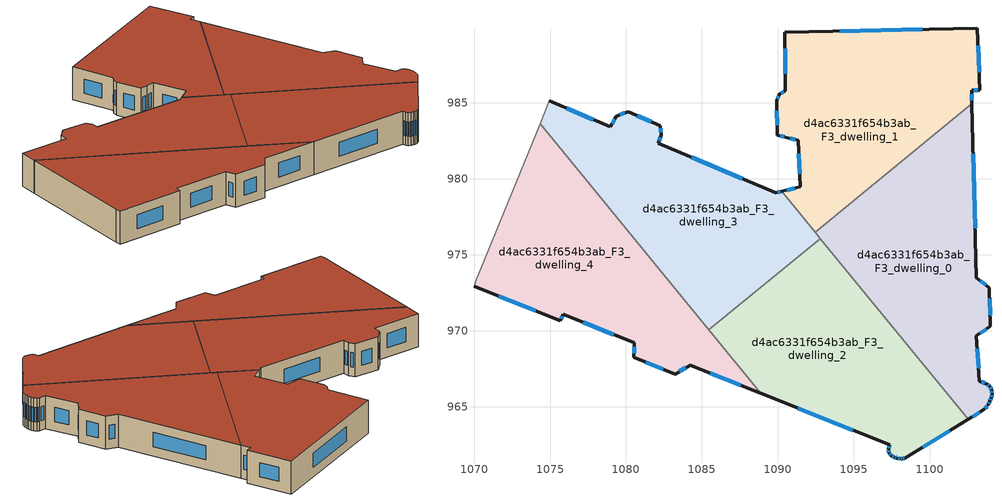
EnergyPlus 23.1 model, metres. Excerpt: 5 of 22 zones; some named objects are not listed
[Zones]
d4ac6331f654b3ab_F3_dwelling_0
 floor to d4ac6331f654b3ab_F2_dwelling_0 (EU_floor_Construction): 1102.77,984.92 1103.06,973.49 1103.91,972.83 1103.98,970.29 1103.05,969.67 1103.26,966.69 1103.77,966.49 1103.94,966.35 1104.06,966.09 1104.09,965.83 1104.04,965.58 1103.93,965.34 1103.84,965.13 1103.58,964.82 1102.52,964.17 1092.44,976.48 z9
 wall outside (EU_wall_Construction): 1102.52,964.17 1103.58,964.82 1103.84,965.13 1103.93,965.34 1104.04,965.58 1104.09,965.83 1104.06,966.09 1103.94,966.35 1103.77,966.49 1103.26,966.69 1103.05,969.67 1103.98,970.29 1103.91,972.83 1103.06,973.49 1102.77,984.92 z9:12
 wall to d4ac6331f654b3ab_F3_dwelling_1 (EU_wall_Construction): 1102.77,984.92 1092.44,976.48 z9:12
 wall to d4ac6331f654b3ab_F3_dwelling_2 (EU_wall_Construction): 1092.79,976.05 1102.52,964.17 z9:12
 wall to d4ac6331f654b3ab_F3_dwelling_3 (EU_wall_Construction): 1092.44,976.48 1092.79,976.05 z9:12
 window (EU_Window_Construction): 1103.96,971.01 1103.93,972.1 / 1103.32,969.85 1103.71,970.11 / 1103.2,967.54 1103.11,968.82 / 1103.62,966.55 1103.41,966.63 / 1103.89,966.39 1103.82,966.45 / 1104.03,966.16 1103.97,966.27 / 1104.08,965.91 1104.07,966.02 / 1104.06,965.65 1104.08,965.76 / 1103.97,965.41 1104.01,965.51 / 1103.87,965.19 1103.91,965.28 / 1103.66,964.91 1103.76,965.04 / 1102.82,964.35 1103.28,964.63 / 1102.98,976.76 1102.85,981.66 / 1103.67,973.02 1103.3,973.3 z9.86:11.14
 roof outside (EU_roof_Construction): 1103.58,964.82 1103.84,965.13 1103.93,965.34 1104.04,965.58 1104.09,965.83 1104.06,966.09 1103.94,966.35 1103.77,966.49 1103.26,966.69 1103.05,969.67 1103.98,970.29 1103.91,972.83 1103.06,973.49 1102.77,984.92 1092.44,976.48 1102.52,964.17 z12
d4ac6331f654b3ab_F3_dwelling_1
 floor to d4ac6331f654b3ab_F2_dwelling_1 (EU_floor_Construction): 1103.13,989.92 1103.3,985.83 1102.74,985.83 1102.77,984.92 1092.44,976.48 1090.24,979.17 1091.46,979.47 1091.35,982.53 1090.61,982.72 1089.96,982.87 1089.92,985.14 1090.1,985.55 1090.49,985.81 1090.46,989.64 z9
 wall outside (EU_wall_Construction): 1102.77,984.92 1102.74,985.83 1103.3,985.83 1103.13,989.92 1090.46,989.64 1090.49,985.81 1090.1,985.55 1089.92,985.14 1089.96,982.87 1090.61,982.72 1091.35,982.53 1091.46,979.47 1090.24,979.17 z9:12
 wall to d4ac6331f654b3ab_F3_dwelling_3 (EU_wall_Construction): 1090.24,979.17 1092.44,976.48 z9:12
 window (EU_Window_Construction): 1102.76,985.18 1102.75,985.57 / 1091.11,979.39 1090.59,979.26 / 1091.38,981.66 1091.43,980.35 / 1090.82,982.66 1091.14,982.58 / 1090.14,982.82 1090.42,982.76 / 1089.93,984.49 1089.95,983.52 / 1090.05,985.44 1089.97,985.26 / 1090.38,985.74 1090.21,985.63 / 1090.47,988.55 1090.48,986.9 / 1099.51,989.84 1094.08,989.72 / 1103.25,987 1103.18,988.75 / 1102.9,985.83 1103.14,985.83 z9.86:11.14
 roof outside (EU_roof_Construction): 1102.77,984.92 1102.74,985.83 1103.3,985.83 1103.13,989.92 1090.46,989.64 1090.49,985.81 1090.1,985.55 1089.92,985.14 1089.96,982.87 1090.61,982.72 1091.35,982.53 1091.46,979.47 1090.24,979.17 1092.44,976.48 z12
d4ac6331f654b3ab_F3_dwelling_2
 floor to d4ac6331f654b3ab_F2_dwelling_2 (EU_floor_Construction): 1092.79,976.05 1102.52,964.17 1098.34,961.61 1098.23,961.59 1098.08,961.56 1097.83,961.61 1097.67,961.69 1097.47,961.76 1097.32,961.94 1097.27,962.16 1097.34,962.49 1088.87,965.88 1085.46,970.05 z9
 wall outside (EU_wall_Construction): 1088.87,965.88 1097.34,962.49 1097.27,962.16 1097.32,961.94 1097.47,961.76 1097.67,961.69 1097.83,961.61 1098.08,961.56 1098.23,961.59 1098.34,961.61 1102.52,964.17 z9:12
 wall to d4ac6331f654b3ab_F3_dwelling_3 (EU_wall_Construction): 1092.79,976.05 1085.46,970.05 z9:12
 wall to d4ac6331f654b3ab_F3_dwelling_4 (EU_wall_Construction): 1085.46,970.05 1088.87,965.88 z9:12
 window (EU_Window_Construction): 1098.26,961.59 1098.31,961.6 / 1098.12,961.57 1098.19,961.58 / 1097.9,961.59 1098.01,961.58 / 1097.72,961.67 1097.79,961.63 / 1097.53,961.74 1097.61,961.71 / 1097.36,961.89 1097.43,961.81 / 1097.28,962.1 1097.3,962 / 1097.32,962.4 1097.29,962.25 / 1091.29,964.91 1094.92,963.46 / 1099.53,962.34 1101.32,963.43 z9.86:11.14
 roof outside (EU_roof_Construction): 1102.52,964.17 1092.79,976.05 1085.46,970.05 1088.87,965.88 1097.34,962.49 1097.27,962.16 1097.32,961.94 1097.47,961.76 1097.67,961.69 1097.83,961.61 1098.08,961.56 1098.23,961.59 1098.34,961.61 z12
d4ac6331f654b3ab_F3_dwelling_3
 floor to d4ac6331f654b3ab_F2_dwelling_3 (EU_floor_Construction): 1090.24,979.17 1092.79,976.05 1085.46,970.05 1074.35,983.64 1074.96,985.12 1078.98,983.41 1079.36,984.11 1080.15,984.43 1082.26,983.49 1082.3,982.92 1082.13,982.34 1089.87,979.08 z9
 wall outside (EU_wall_Construction): 1090.24,979.17 1089.87,979.08 1082.13,982.34 1082.3,982.92 1082.26,983.49 1080.15,984.43 1079.36,984.11 1078.98,983.41 1074.96,985.12 z9:12
 wall adiabatic (EU_wall_Construction): 1074.96,985.12 1074.35,983.64 z9:12
 wall to d4ac6331f654b3ab_F3_dwelling_4 (EU_wall_Construction): 1074.35,983.64 1085.46,970.05 z9:12
 window (EU_Window_Construction): 1081.66,983.76 1080.76,984.16 / 1082.29,983.08 1082.27,983.33 / 1082.18,982.5 1082.26,982.75 / 1087.66,980.01 1084.34,981.41 / 1090.14,979.15 1089.98,979.11 / 1077.83,983.9 1076.11,984.64 / 1079.25,983.91 1079.09,983.61 / 1079.93,984.34 1079.58,984.2 z9.86:11.14
 roof outside (EU_roof_Construction): 1092.79,976.05 1090.24,979.17 1089.87,979.08 1082.13,982.34 1082.3,982.92 1082.26,983.49 1080.15,984.43 1079.36,984.11 1078.98,983.41 1074.96,985.12 1074.35,983.64 1085.46,970.05 z12
d4ac6331f654b3ab_F3_dwelling_4
 floor to d4ac6331f654b3ab_F2_dwelling_4 (EU_floor_Construction): 1074.35,983.64 1088.87,965.88 1084.22,967.74 1083.23,967.15 1080.52,968.25 1080.55,969.21 1075.86,971.08 1075.67,970.67 1070,972.93 1070.15,973.37 z9
 wall outside (EU_wall_Construction): 1070,972.93 1075.67,970.67 1075.86,971.08 1080.55,969.21 1080.52,968.25 1083.23,967.15 1084.22,967.74 1088.87,965.88 z9:12
 wall adiabatic (EU_wall_Construction): 1074.35,983.64 1070.15,973.37 1070,972.93 z9:12
 window (EU_Window_Construction): 1080.54,968.94 1080.53,968.53 / 1077.2,970.55 1079.21,969.75 / 1075.72,970.79 1075.81,970.97 / 1071.62,972.28 1074.05,971.32 / 1085.54,967.21 1087.54,966.41 / 1083.51,967.32 1083.93,967.57 / 1081.29,967.94 1082.46,967.47 z9.86:11.14
 roof outside (EU_roof_Construction): 1088.87,965.88 1074.35,983.64 1070.15,973.37 1070,972.93 1075.67,970.67 1075.86,971.08 1080.55,969.21 1080.52,968.25 1083.23,967.15 1084.22,967.74 z12
[Building]
EU S2 Campaign: North Axis=0; Terrain=City; Solar Distribution=FullExterior
[Site:Location]
Helsinki-Vantaa.AP: Latitude=60.317; Longitude=24.963; Time Zone=2; Elevation=54.6
[SizingPeriod:WeatherFileDays]
AnnualSizingPeriod: Begin Month=1; Begin Day of Month=1; End Month=12; End Day of Month=31; Day of Week for Start Day=Monday; Use Weather File Daylight Saving Period=No; Use Weather File Rain and Snow Indicators=No
[MATERIAL]
EU_InternalMass_Material: Roughness=MediumRough; Thickness=0.1; Conductivity=1; Density=1800; Specific Heat=900; Thermal Absorptance=0.9; Solar Absorptance=0.7; Visible Absorptance=0.7
[MATERIAL:NOMASS] Roughness=MediumRough; Thermal Absorptance=0.9; Solar Absorptance=0.7; Visible Absorptance=0.7
Name | Thermal Resistance
EU_wall_NoMass | 1.10183
EU_roof_NoMass; EU_floor_NoMass | 1.70606
[WINDOWMATERIAL:SIMPLEGLAZINGSYSTEM]
EU_Window_SimpleGlazing: UFactor=3.11035; Solar Heat Gain Coefficient=0.8; Visible Transmittance=0.8
[CONSTRUCTION]
EU_wall_Construction: EU_wall_NoMass
EU_roof_Construction: EU_roof_NoMass
EU_floor_Construction: EU_floor_NoMass
EU_Window_Construction: EU_Window_SimpleGlazing
EU_InternalMass_Construction: EU_InternalMass_Material
[ZONE] Type=1; Multiplier=1; Ceiling Height=autocalculate; Floor Area=autocalculate; Part of Total Floor Area=Yes
Name | Volume
d4ac6331f654b3ab_F3_dwelling_0 | 353.306
d4ac6331f654b3ab_F3_dwelling_1 | 353.292
d4ac6331f654b3ab_F3_dwelling_2 | 353.309
d4ac6331f654b3ab_F3_dwelling_3 | 353.281
d4ac6331f654b3ab_F3_dwelling_4 | 353.295
[INTERNALMASS] Construction=EU_InternalMass_Construction
Name | Zone or ZoneList | Surface Area
d4ac6331f654b3ab_F3_dwelling_0_EU_InternalMass | d4ac6331f654b3ab_F3_dwelling_0 | 117.769
d4ac6331f654b3ab_F3_dwelling_1_EU_InternalMass | d4ac6331f654b3ab_F3_dwelling_1 | 117.764
d4ac6331f654b3ab_F3_dwelling_2_EU_InternalMass | d4ac6331f654b3ab_F3_dwelling_2 | 117.769
d4ac6331f654b3ab_F3_dwelling_3_EU_InternalMass | d4ac6331f654b3ab_F3_dwelling_3 | 117.76
d4ac6331f654b3ab_F3_dwelling_4_EU_InternalMass | d4ac6331f654b3ab_F3_dwelling_4 | 117.764
[OTHEREQUIPMENT] Fuel Type=Electricity; Design Level Calculation Method=Watts/Area; Power per Zone Floor Area=1; Fraction Latent=0; Fraction Radiant=0; Fraction Lost=0; Carbon Dioxide Generation Rate=0; EndUse Subcategory=EU_Step8_InternalGains
Name | Zone or ZoneList or Space or SpaceList | Schedule
EU_Step8_InternalGain_d4ac6331f654b3ab_F3_dwelling_0_f000 | d4ac6331f654b3ab_F3_dwelling_0 | EU_Step8_GainSchedule_d4ac6331f654b3ab_F3_dwelling_0_f000
EU_Step8_InternalGain_d4ac6331f654b3ab_F3_dwelling_1_f000 | d4ac6331f654b3ab_F3_dwelling_1 | EU_Step8_GainSchedule_d4ac6331f654b3ab_F3_dwelling_1_f000
EU_Step8_InternalGain_d4ac6331f654b3ab_F3_dwelling_2_f000 | d4ac6331f654b3ab_F3_dwelling_2 | EU_Step8_GainSchedule_d4ac6331f654b3ab_F3_dwelling_2_f000
EU_Step8_InternalGain_d4ac6331f654b3ab_F3_dwelling_3_f000 | d4ac6331f654b3ab_F3_dwelling_3 | EU_Step8_GainSchedule_d4ac6331f654b3ab_F3_dwelling_3_f000
EU_Step8_InternalGain_d4ac6331f654b3ab_F3_dwelling_4_f000 | d4ac6331f654b3ab_F3_dwelling_4 | EU_Step8_GainSchedule_d4ac6331f654b3ab_F3_dwelling_4_f000
[ZONEVENTILATION:DESIGNFLOWRATE] Schedule=EU_AlwaysOn; Design Flow Rate Calculation Method=AirChanges/Hour; Air Changes per Hour=0.756316; Ventilation Type=Natural; Fan Pressure Rise=0; Fan Total Efficiency=1; Constant Term Coefficient=1; Temperature Term Coefficient=0; Velocity Term Coefficient=0; Velocity Squared Term Coefficient=0; Minimum Indoor Temperature=-100; Maximum Indoor Temperature=100; Delta Temperature=-100; Minimum Outdoor Temperature=-100; Maximum Outdoor Temperature=100; Maximum Wind Speed=40
Name | Zone or ZoneList or Space or SpaceList
EU_ConstantAir_d4ac6331f654b3ab_F3_dwelling_0 | d4ac6331f654b3ab_F3_dwelling_0
EU_ConstantAir_d4ac6331f654b3ab_F3_dwelling_1 | d4ac6331f654b3ab_F3_dwelling_1
EU_ConstantAir_d4ac6331f654b3ab_F3_dwelling_2 | d4ac6331f654b3ab_F3_dwelling_2
EU_ConstantAir_d4ac6331f654b3ab_F3_dwelling_3 | d4ac6331f654b3ab_F3_dwelling_3
EU_ConstantAir_d4ac6331f654b3ab_F3_dwelling_4 | d4ac6331f654b3ab_F3_dwelling_4
[HVACTEMPLATE:ZONE:IDEALLOADSAIRSYSTEM] System Availability Schedule=EU_AlwaysOn; Maximum Heating Supply Air Temperature=50; Minimum Cooling Supply Air Temperature=13; Maximum Heating Supply Air Humidity Ratio=0.0156; Minimum Cooling Supply Air Humidity Ratio=0.0077; Heating Limit=NoLimit; Cooling Limit=NoLimit; Heating Availability Schedule=EU_AlwaysOn; Cooling Availability Schedule=EU_CoolingOff; Dehumidification Control Type=ConstantSensibleHeatRatio; Cooling Sensible Heat Ratio=0.7; Dehumidification Setpoint=60; Humidification Control Type=None; Humidification Setpoint=30; Outdoor Air Method=None; Outdoor Air Flow Rate per Person=0.00944; Outdoor Air Flow Rate per Zone Floor Area=0; Outdoor Air Flow Rate per Zone=0; Demand Controlled Ventilation Type=None; Outdoor Air Economizer Type=NoEconomizer; Heat Recovery Type=None; Sensible Heat Recovery Effectiveness=0.7; Latent Heat Recovery Effectiveness=0.65
Name | Template Thermostat
d4ac6331f654b3ab_F3_dwelling_0 | EU_HeatOnly_d4ac6331f654b3ab_F3_dwelling_0
d4ac6331f654b3ab_F3_dwelling_1 | EU_HeatOnly_d4ac6331f654b3ab_F3_dwelling_1
d4ac6331f654b3ab_F3_dwelling_2 | EU_HeatOnly_d4ac6331f654b3ab_F3_dwelling_2
d4ac6331f654b3ab_F3_dwelling_3 | EU_HeatOnly_d4ac6331f654b3ab_F3_dwelling_3
d4ac6331f654b3ab_F3_dwelling_4 | EU_HeatOnly_d4ac6331f654b3ab_F3_dwelling_4
[SIZING:ZONE] Zone Cooling Design Supply Air Temperature Input Method=SupplyAirTemperature; Zone Cooling Design Supply Air Temperature=13; Zone Heating Design Supply Air Temperature Input Method=SupplyAirTemperature; Zone Heating Design Supply Air Temperature=50; Zone Cooling Design Supply Air Humidity Ratio=0.008; Zone Heating Design Supply Air Humidity Ratio=0.008; Cooling Design Air Flow Method=DesignDay; Cooling Design Air Flow Rate=0; Cooling Minimum Air Flow per Zone Floor Area=0.000762; Cooling Minimum Air Flow=0; Cooling Minimum Air Flow Fraction=0.2; Heating Design Air Flow Method=DesignDay; Heating Design Air Flow Rate=0; Heating Maximum Air Flow per Zone Floor Area=0.002032; Heating Maximum Air Flow=0.141576; Heating Maximum Air Flow Fraction=0.3; Account for Dedicated Outdoor Air System=No; Dedicated Outdoor Air System Control Strategy=NeutralSupplyAir; Dedicated Outdoor Air Low Setpoint Temperature for Design=autosize; Dedicated Outdoor Air High Setpoint Temperature for Design=autosize; Zone Load Sizing Method=Sensible Load Only No Latent Load; Zone Latent Cooling Design Supply Air Humidity Ratio Input Method=HumidityRatioDifference; Zone Cooling Design Supply Air Humidity Ratio Difference=0.005; Zone Latent Heating Design Supply Air Humidity Ratio Input Method=HumidityRatioDifference; Zone Humidification Design Supply Air Humidity Ratio Difference=0.005
d4ac6331f654b3ab_F3_dwelling_0; d4ac6331f654b3ab_F3_dwelling_1; d4ac6331f654b3ab_F3_dwelling_2; d4ac6331f654b3ab_F3_dwelling_3; d4ac6331f654b3ab_F3_dwelling_4
[SCHEDULE:CONSTANT]
Name | Hourly Value
EU_AlwaysOn | 1
EU_CoolingOff | 0
[SCHEDULE:FILE] Column Number=1; Rows to Skip at Top=0; Number of Hours of Data=8760; Column Separator=Comma; Interpolate to Timestep=No; Minutes per Item=60; Adjust Schedule for Daylight Savings=Yes
Name | File
EU_Step8_GainSchedule_d4ac6331f654b3ab_F3_dwelling_0_f000 | ../../schedules/d4ac6331f654b3ab/d4ac6331f654b3ab_F3_dwelling_0_f000_gain.csv
EU_Step8_GainSchedule_d4ac6331f654b3ab_F3_dwelling_1_f000 | ../../schedules/d4ac6331f654b3ab/d4ac6331f654b3ab_F3_dwelling_1_f000_gain.csv
EU_Step8_GainSchedule_d4ac6331f654b3ab_F3_dwelling_2_f000 | ../../schedules/d4ac6331f654b3ab/d4ac6331f654b3ab_F3_dwelling_2_f000_gain.csv
EU_Step8_GainSchedule_d4ac6331f654b3ab_F3_dwelling_3_f000 | ../../schedules/d4ac6331f654b3ab/d4ac6331f654b3ab_F3_dwelling_3_f000_gain.csv
EU_Step8_GainSchedule_d4ac6331f654b3ab_F3_dwelling_4_f000 | ../../schedules/d4ac6331f654b3ab/d4ac6331f654b3ab_F3_dwelling_4_f000_gain.csv
